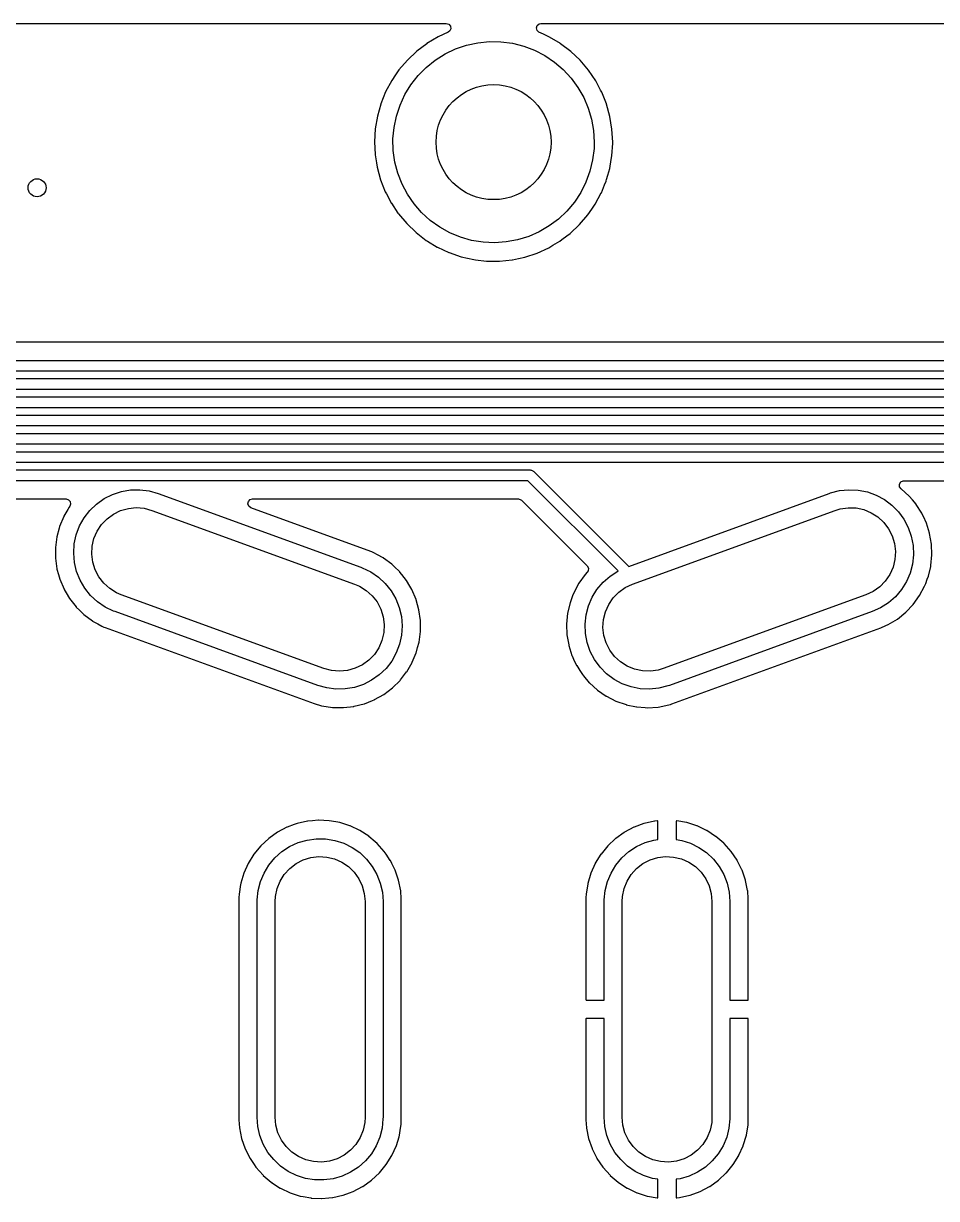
# Model space of a CAD drawing. Extents: x 14 to 417, y -165 to -100.
# Drawn here: x 228.22 to 253.62, y -132.26 to -99.57 of the extents above; entities that cross this region are included whole.
import ezdxf

# ---------------------------------------------------------------- set-up
doc = ezdxf.new("R2010")
doc.units = 0
doc.layers.add('BLACK', color=7, linetype='CONTINUOUS')

msp = doc.modelspace()

# ---------------------------------------------------------------- linework, layer by layer
at = {"layer": 'BLACK', "linetype": 'CONTINUOUS'}
for p, q in [((191.816, -99.5685), (239.985, -99.5685)), ((239.985, -99.5685), (240.053, -99.5885)), ((240.053, -99.5885), (240.1, -99.6422)), ((240.11, -99.7124), (240.08, -99.777)), ((240.1, -99.6422), (240.11, -99.7124)), ((242.49, -99.6937), (242.511, -99.6257)), ((242.51, -99.762), (242.49, -99.6937)), ((242.511, -99.6257), (242.565, -99.5796)), ((242.565, -99.5796), (242.616, -99.5685)), ((242.616, -99.5685), (290.785, -99.5685)), ((239.755, -99.9391), (239.447, -100.123)), ((240.038, -99.809), (239.755, -99.9391)), ((240.08, -99.777), (240.038, -99.809)), ((242.563, -99.8088), (242.51, -99.762)), ((242.686, -99.866), (242.563, -99.8088)), ((242.856, -99.9445), (242.686, -99.866)), ((242.858, -99.9462), (242.856, -99.9445)), ((243.159, -100.128), (242.858, -99.9462)), ((242.858, -99.9462), (242.858, -99.9462)), ((239.161, -100.339), (238.901, -100.585)), ((239.439, -100.13), (239.161, -100.339)), ((239.444, -100.125), (239.439, -100.13)), ((239.447, -100.123), (239.444, -100.125)), ((239.444, -100.125), (239.444, -100.125)), ((239.951, -100.416), (240.242, -100.278)), ((240.242, -100.278), (240.547, -100.173)), ((240.547, -100.173), (240.862, -100.104)), ((240.862, -100.104), (241.183, -100.072)), ((241.183, -100.072), (241.505, -100.078)), ((241.505, -100.078), (241.825, -100.12)), ((241.825, -100.12), (242.137, -100.198)), ((242.137, -100.198), (242.439, -100.312)), ((242.439, -100.312), (242.725, -100.46)), ((243.162, -100.13), (243.159, -100.128)), ((243.159, -100.128), (243.159, -100.128)), ((243.447, -100.347), (243.162, -100.13)), ((243.707, -100.593), (243.447, -100.347)), ((238.901, -100.585), (238.668, -100.858)), ((239.426, -100.789), (239.678, -100.588)), ((239.678, -100.588), (239.951, -100.416)), ((242.725, -100.46), (242.993, -100.64)), ((242.993, -100.64), (243.238, -100.849)), ((243.939, -100.867), (243.707, -100.593)), ((238.573, -100.997), (238.466, -101.154)), ((238.666, -100.86), (238.573, -100.997)), ((238.668, -100.858), (238.666, -100.86)), ((238.666, -100.86), (238.666, -100.86)), ((239.001, -101.272), (239.2, -101.018)), ((239.2, -101.018), (239.426, -100.789)), ((243.238, -100.849), (243.457, -101.085)), ((244.14, -101.163), (243.939, -100.867)), ((238.466, -101.154), (238.297, -101.47)), ((238.832, -101.547), (239.001, -101.272)), ((243.457, -101.085), (243.648, -101.345)), ((243.648, -101.345), (243.808, -101.625)), ((244.142, -101.167), (244.14, -101.163)), ((244.278, -101.423), (244.142, -101.167)), ((244.142, -101.167), (244.142, -101.167)), ((238.297, -101.47), (238.163, -101.802)), ((238.697, -101.839), (238.832, -101.547)), ((243.808, -101.625), (243.934, -101.922)), ((244.308, -101.48), (244.278, -101.423)), ((244.309, -101.483), (244.308, -101.48)), ((244.437, -101.805), (244.309, -101.483)), ((238.16, -101.813), (238.066, -102.147)), ((238.162, -101.805), (238.16, -101.813)), ((238.163, -101.802), (238.162, -101.805)), ((238.162, -101.805), (238.162, -101.805)), ((238.595, -102.145), (238.697, -101.839)), ((243.934, -101.922), (244.026, -102.231)), ((244.44, -101.813), (244.437, -101.805)), ((244.536, -102.159), (244.44, -101.813)), ((238.066, -102.147), (238.007, -102.501)), ((238.53, -102.461), (238.595, -102.145)), ((244.026, -102.231), (244.081, -102.548)), ((244.594, -102.512), (244.536, -102.159)), ((238.007, -102.501), (237.987, -102.858)), ((238.501, -102.782), (238.53, -102.461)), ((244.081, -102.548), (244.1, -102.87)), ((244.613, -102.87), (244.594, -102.512)), ((237.987, -102.858), (238.005, -103.216)), ((238.51, -103.104), (238.501, -102.782)), ((244.1, -102.87), (244.094, -103.046)), ((244.592, -103.247), (244.613, -102.895)), ((244.613, -102.893), (244.613, -102.87)), ((244.613, -102.895), (244.613, -102.893)), ((238.005, -103.216), (238.005, -103.22)), ((238.005, -103.22), (238.005, -103.22)), ((238.005, -103.22), (238.042, -103.45)), ((238.555, -103.423), (238.51, -103.104)), ((244.094, -103.046), (244.056, -103.366)), ((244.573, -103.357), (244.591, -103.254)), ((244.591, -103.251), (244.592, -103.247)), ((244.591, -103.254), (244.591, -103.251)), ((244.591, -103.254), (244.591, -103.254)), ((238.042, -103.45), (238.061, -103.57)), ((238.061, -103.57), (238.156, -103.916)), ((238.637, -103.735), (238.555, -103.423)), ((244.056, -103.366), (243.98, -103.679)), ((244.479, -103.787), (244.531, -103.604)), ((244.531, -103.604), (244.573, -103.357)), ((238.156, -103.916), (238.287, -104.249)), ((238.754, -104.036), (238.637, -103.735)), ((243.98, -103.679), (243.87, -103.982)), ((244.387, -104.062), (244.432, -103.952)), ((244.432, -103.952), (244.433, -103.949)), ((244.432, -103.952), (244.432, -103.952)), ((244.433, -103.949), (244.443, -103.913)), ((244.443, -103.913), (244.479, -103.787)), ((238.287, -104.249), (238.318, -104.308)), ((238.905, -104.32), (238.754, -104.036)), ((243.725, -104.27), (243.548, -104.539)), ((243.87, -103.982), (243.725, -104.27)), ((244.13, -104.593), (244.296, -104.284)), ((244.296, -104.284), (244.298, -104.281)), ((244.298, -104.281), (244.387, -104.062)), ((238.318, -104.308), (238.44, -104.539)), ((238.44, -104.539), (238.454, -104.567)), ((238.454, -104.567), (238.456, -104.569)), ((238.456, -104.569), (238.456, -104.569)), ((238.456, -104.569), (238.64, -104.843)), ((239.088, -104.586), (238.905, -104.32)), ((239.299, -104.829), (239.088, -104.586)), ((243.548, -104.539), (243.341, -104.787)), ((244.032, -104.737), (244.126, -104.599)), ((244.126, -104.599), (244.128, -104.596)), ((244.126, -104.599), (244.126, -104.599)), ((244.128, -104.596), (244.13, -104.593)), ((244.13, -104.593), (244.13, -104.593)), ((238.64, -104.843), (238.654, -104.864)), ((238.654, -104.864), (238.885, -105.138)), ((239.538, -105.046), (239.299, -104.829)), ((243.341, -104.787), (243.107, -105.009)), ((243.691, -105.163), (243.925, -104.892)), ((243.925, -104.892), (244.032, -104.737)), ((238.885, -105.138), (239.144, -105.386)), ((239.8, -105.234), (239.538, -105.046)), ((240.081, -105.391), (239.8, -105.234)), ((242.849, -105.202), (242.571, -105.365)), ((243.107, -105.009), (242.849, -105.202)), ((243.43, -105.408), (243.691, -105.163)), ((239.144, -105.386), (239.428, -105.604)), ((240.379, -105.514), (240.081, -105.391)), ((240.689, -105.603), (240.379, -105.514)), ((241.007, -105.655), (240.689, -105.603)), ((241.968, -105.589), (241.651, -105.648)), ((242.276, -105.494), (241.968, -105.589)), ((242.571, -105.365), (242.276, -105.494)), ((243.143, -105.623), (243.199, -105.581)), ((243.199, -105.581), (243.342, -105.474)), ((243.342, -105.474), (243.43, -105.408)), ((239.428, -105.604), (239.46, -105.623)), ((239.46, -105.623), (239.731, -105.788)), ((239.731, -105.788), (239.731, -105.788)), ((239.731, -105.788), (239.734, -105.79)), ((239.734, -105.79), (239.737, -105.792)), ((239.737, -105.792), (239.737, -105.792)), ((239.737, -105.792), (240.056, -105.941)), ((241.329, -105.67), (241.007, -105.655)), ((241.651, -105.648), (241.329, -105.67)), ((242.509, -105.955), (242.835, -105.806)), ((242.835, -105.806), (242.949, -105.739)), ((242.949, -105.739), (243.14, -105.625)), ((243.14, -105.625), (243.143, -105.623)), ((243.14, -105.625), (243.14, -105.625)), ((240.056, -105.941), (240.056, -105.941)), ((240.056, -105.941), (240.059, -105.942)), ((240.059, -105.942), (240.062, -105.943)), ((240.062, -105.943), (240.062, -105.943)), ((240.062, -105.943), (240.395, -106.057)), ((240.395, -106.057), (240.395, -106.057)), ((240.395, -106.057), (240.398, -106.058)), ((240.398, -106.058), (240.747, -106.137)), ((240.747, -106.137), (240.8, -106.143)), ((240.8, -106.143), (241.1, -106.177)), ((241.1, -106.177), (241.1, -106.177)), ((241.1, -106.177), (241.103, -106.178)), ((241.103, -106.178), (241.107, -106.178)), ((241.107, -106.178), (241.107, -106.178)), ((241.107, -106.178), (241.301, -106.179)), ((241.301, -106.179), (241.462, -106.179)), ((241.462, -106.179), (241.465, -106.179)), ((241.465, -106.179), (241.815, -106.143)), ((241.465, -106.179), (241.465, -106.179)), ((241.815, -106.143), (241.815, -106.143)), ((241.815, -106.143), (241.818, -106.143)), ((241.818, -106.143), (241.822, -106.142)), ((241.822, -106.142), (241.994, -106.105)), ((241.822, -106.142), (241.822, -106.142)), ((241.994, -106.105), (242.169, -106.067)), ((242.169, -106.067), (242.509, -105.955)), ((380.455, -108.434), (219.182, -108.434)), ((219.1, -108.943), (380.492, -108.943)), ((380.43, -109.243), (219.163, -109.243)), ((219.299, -109.451), (374.289, -109.451)), ((374.227, -109.751), (219.361, -109.751)), ((219.497, -109.959), (341.884, -109.959)), ((341.822, -110.259), (219.559, -110.259)), ((219.696, -110.467), (316.992, -110.467)), ((316.93, -110.767), (219.758, -110.767)), ((219.894, -110.975), (292.1, -110.975)), ((292.038, -111.275), (219.956, -111.275)), ((220.092, -111.483), (267.208, -111.483)), ((267.146, -111.783), (220.155, -111.783)), ((220.291, -111.991), (242.316, -111.991)), ((242.316, -111.991), (242.335, -111.996)), ((242.335, -111.996), (242.355, -111.996)), ((242.355, -111.996), (242.372, -112.006)), ((242.372, -112.006), (242.391, -112.011)), ((242.391, -112.011), (242.405, -112.025)), ((242.405, -112.025), (242.422, -112.035)), ((242.422, -112.035), (245.061, -114.673)), ((242.254, -112.291), (220.353, -112.291)), ((244.764, -114.801), (242.254, -112.291)), ((252.593, -112.387), (252.629, -112.326)), ((252.596, -112.458), (252.593, -112.387)), ((252.636, -112.516), (252.596, -112.458)), ((252.629, -112.326), (252.692, -112.294)), ((252.692, -112.294), (252.715, -112.291)), ((252.715, -112.291), (255.291, -112.291)), ((230.256, -112.94), (230.468, -112.79)), ((230.468, -112.79), (230.699, -112.673)), ((230.699, -112.673), (230.946, -112.592)), ((230.946, -112.592), (231.201, -112.548)), ((231.201, -112.548), (231.461, -112.542)), ((231.461, -112.542), (231.718, -112.575)), ((231.718, -112.575), (231.967, -112.645)), ((231.967, -112.645), (237.606, -114.698)), ((245.061, -114.673), (250.633, -112.645)), ((250.633, -112.645), (250.676, -112.63)), ((250.676, -112.63), (250.927, -112.567)), ((250.927, -112.567), (251.185, -112.541)), ((251.185, -112.541), (251.444, -112.553)), ((251.444, -112.553), (251.699, -112.604)), ((251.699, -112.604), (251.943, -112.691)), ((251.943, -112.691), (252.171, -112.814)), ((252.637, -112.516), (252.636, -112.516)), ((252.859, -112.718), (252.637, -112.516)), ((252.862, -112.721), (252.859, -112.718)), ((252.952, -112.827), (252.862, -112.721)), ((252.862, -112.721), (252.862, -112.721)), ((227.789, -112.799), (229.409, -112.799)), ((229.455, -113.088), (229.347, -113.274)), ((229.409, -112.799), (229.478, -112.82)), ((229.492, -113.024), (229.455, -113.088)), ((229.478, -112.82), (229.524, -112.873)), ((229.509, -113.003), (229.492, -113.024)), ((229.534, -112.943), (229.509, -113.003)), ((229.524, -112.873), (229.534, -112.943)), ((229.91, -113.324), (230.068, -113.119)), ((230.068, -113.119), (230.256, -112.94)), ((230.725, -113.218), (230.925, -113.121)), ((230.925, -113.121), (231.139, -113.061)), ((231.139, -113.061), (231.36, -113.04)), ((231.36, -113.04), (231.582, -113.058)), ((231.582, -113.058), (231.796, -113.115)), ((231.796, -113.115), (237.435, -115.167)), ((234.466, -112.935), (234.481, -112.866)), ((234.492, -113.002), (234.466, -112.935)), ((234.481, -112.866), (234.531, -112.815)), ((234.549, -113.044), (234.492, -113.002)), ((234.531, -112.815), (234.592, -112.799)), ((237.883, -114.257), (234.549, -113.044)), ((234.592, -112.799), (241.991, -112.799)), ((241.991, -112.799), (242.059, -112.82)), ((242.059, -112.82), (242.08, -112.836)), ((242.08, -112.836), (243.905, -114.661)), ((245.165, -115.167), (250.804, -113.115)), ((250.804, -113.115), (250.941, -113.074)), ((250.941, -113.074), (251.161, -113.042)), ((251.161, -113.042), (251.383, -113.049)), ((251.383, -113.049), (251.601, -113.096)), ((251.601, -113.096), (251.806, -113.18)), ((252.171, -112.814), (252.379, -112.969)), ((252.379, -112.969), (252.562, -113.153)), ((253.053, -112.947), (252.952, -112.827)), ((253.055, -112.95), (253.053, -112.947)), ((253.212, -113.196), (253.055, -112.95)), ((229.341, -113.283), (229.226, -113.56)), ((229.347, -113.274), (229.341, -113.283)), ((229.783, -113.55), (229.91, -113.324)), ((230.392, -113.51), (230.546, -113.349)), ((230.546, -113.349), (230.725, -113.218)), ((251.806, -113.18), (251.994, -113.3)), ((251.994, -113.3), (252.157, -113.45)), ((252.562, -113.153), (252.715, -113.363)), ((252.715, -113.363), (252.836, -113.592)), ((253.215, -113.199), (253.212, -113.196)), ((253.212, -113.196), (253.212, -113.196)), ((253.256, -113.287), (253.215, -113.199)), ((253.34, -113.468), (253.256, -113.287)), ((229.213, -113.609), (229.148, -113.85)), ((229.225, -113.565), (229.213, -113.609)), ((229.226, -113.56), (229.225, -113.565)), ((229.225, -113.565), (229.225, -113.565)), ((229.691, -113.793), (229.783, -113.55)), ((230.181, -113.9), (230.269, -113.695)), ((230.269, -113.695), (230.392, -113.51)), ((252.157, -113.45), (252.291, -113.628)), ((252.291, -113.628), (252.392, -113.826)), ((252.836, -113.592), (252.921, -113.837)), ((253.341, -113.471), (253.34, -113.468)), ((253.34, -113.468), (253.34, -113.468)), ((253.343, -113.475), (253.341, -113.471)), ((253.428, -113.747), (253.343, -113.475)), ((253.343, -113.475), (253.343, -113.475)), ((253.431, -113.758), (253.428, -113.747)), ((253.482, -114.053), (253.431, -113.758)), ((229.148, -113.85), (229.11, -114.148)), ((229.619, -114.305), (229.636, -114.046)), ((229.636, -114.046), (229.691, -113.793)), ((230.131, -114.116), (230.181, -113.9)), ((252.392, -113.826), (252.456, -114.039)), ((252.456, -114.039), (252.481, -114.259)), ((252.921, -113.837), (252.97, -114.092)), ((252.97, -114.092), (252.98, -114.351)), ((253.494, -114.353), (253.482, -114.053)), ((229.11, -114.148), (229.11, -114.246)), ((229.11, -114.246), (229.111, -114.439)), ((229.64, -114.564), (229.619, -114.305)), ((230.12, -114.338), (230.131, -114.116)), ((230.148, -114.558), (230.12, -114.338)), ((237.884, -114.258), (237.883, -114.257)), ((237.883, -114.257), (237.883, -114.257)), ((237.885, -114.258), (237.884, -114.258)), ((237.915, -114.271), (237.885, -114.258)), ((237.885, -114.258), (237.885, -114.258)), ((237.971, -114.294), (237.915, -114.271)), ((238.07, -114.349), (237.971, -114.294)), ((238.23, -114.437), (238.07, -114.349)), ((252.481, -114.259), (252.466, -114.481)), ((252.98, -114.351), (252.952, -114.609)), ((253.466, -114.652), (253.494, -114.353)), ((229.111, -114.439), (229.111, -114.448)), ((229.111, -114.448), (229.152, -114.745)), ((229.152, -114.745), (229.153, -114.749)), ((229.153, -114.749), (229.153, -114.749)), ((229.153, -114.749), (229.193, -114.896)), ((229.7, -114.816), (229.64, -114.564)), ((230.215, -114.77), (230.148, -114.558)), ((237.606, -114.698), (237.648, -114.714)), ((237.648, -114.714), (237.882, -114.827)), ((238.233, -114.439), (238.23, -114.437)), ((238.23, -114.437), (238.23, -114.437)), ((238.237, -114.442), (238.233, -114.439)), ((238.471, -114.616), (238.237, -114.442)), ((238.237, -114.442), (238.237, -114.442)), ((238.474, -114.618), (238.471, -114.616)), ((238.471, -114.616), (238.471, -114.616)), ((238.477, -114.621), (238.474, -114.618)), ((238.536, -114.679), (238.477, -114.621)), ((238.477, -114.621), (238.477, -114.621)), ((238.689, -114.827), (238.536, -114.679)), ((243.905, -114.661), (243.939, -114.724)), ((243.939, -114.724), (243.934, -114.795)), ((252.413, -114.697), (252.322, -114.9)), ((252.466, -114.481), (252.413, -114.697)), ((252.952, -114.609), (252.886, -114.86)), ((253.398, -114.944), (253.46, -114.674)), ((253.46, -114.674), (253.465, -114.656)), ((253.465, -114.656), (253.466, -114.652)), ((229.193, -114.896), (229.231, -115.034)), ((229.231, -115.034), (229.349, -115.311)), ((229.796, -115.057), (229.7, -114.816)), ((229.927, -115.281), (229.796, -115.057)), ((230.318, -114.967), (230.215, -114.77)), ((230.455, -115.142), (230.318, -114.967)), ((237.882, -114.827), (238.096, -114.972)), ((238.096, -114.972), (238.287, -115.149)), ((238.692, -114.831), (238.689, -114.827)), ((238.748, -114.903), (238.692, -114.831)), ((238.692, -114.831), (238.692, -114.831)), ((238.875, -115.063), (238.748, -114.903)), ((238.877, -115.067), (238.875, -115.063)), ((238.973, -115.229), (238.877, -115.067)), ((238.877, -115.067), (238.877, -115.067)), ((243.849, -114.899), (243.673, -115.143)), ((243.852, -114.896), (243.849, -114.899)), ((243.908, -114.837), (243.852, -114.896)), ((243.852, -114.896), (243.852, -114.896)), ((243.934, -114.795), (243.908, -114.837)), ((244.345, -115.115), (244.54, -114.944)), ((244.54, -114.944), (244.758, -114.804)), ((244.758, -114.804), (244.764, -114.801)), ((252.197, -115.083), (252.041, -115.242)), ((252.322, -114.9), (252.197, -115.083)), ((252.886, -114.86), (252.783, -115.098)), ((253.322, -115.146), (253.366, -115.03)), ((253.366, -115.03), (253.398, -114.944)), ((229.349, -115.311), (229.351, -115.314)), ((229.351, -115.314), (229.351, -115.314)), ((229.351, -115.314), (229.408, -115.411)), ((229.408, -115.411), (229.501, -115.569)), ((230.089, -115.483), (229.927, -115.281)), ((230.62, -115.291), (230.455, -115.142)), ((230.809, -115.408), (230.62, -115.291)), ((230.941, -115.465), (230.809, -115.408)), ((237.435, -115.167), (237.567, -115.224)), ((237.567, -115.224), (237.756, -115.341)), ((237.756, -115.341), (237.921, -115.49)), ((238.287, -115.149), (238.449, -115.351)), ((238.449, -115.351), (238.58, -115.575)), ((239.027, -115.321), (238.973, -115.229)), ((239.145, -115.598), (239.027, -115.321)), ((243.53, -115.411), (243.499, -115.493)), ((243.532, -115.407), (243.53, -115.411)), ((243.53, -115.411), (243.53, -115.411)), ((243.673, -115.143), (243.532, -115.407)), ((244.041, -115.534), (244.177, -115.313)), ((244.177, -115.313), (244.345, -115.115)), ((244.627, -115.549), (244.783, -115.39)), ((244.783, -115.39), (244.964, -115.262)), ((244.964, -115.262), (245.165, -115.167)), ((251.86, -115.37), (251.659, -115.465)), ((252.041, -115.242), (251.86, -115.37)), ((252.647, -115.319), (252.479, -115.517)), ((252.783, -115.098), (252.647, -115.319)), ((253.151, -115.489), (253.292, -115.225)), ((253.292, -115.225), (253.322, -115.146)), ((229.501, -115.569), (229.572, -115.659)), ((229.572, -115.659), (229.684, -115.801)), ((230.28, -115.66), (230.089, -115.483)), ((230.494, -115.805), (230.28, -115.66)), ((236.58, -117.517), (230.941, -115.465)), ((237.921, -115.49), (238.058, -115.665)), ((238.058, -115.665), (238.161, -115.862)), ((238.58, -115.575), (238.676, -115.816)), ((239.146, -115.602), (239.145, -115.598)), ((239.223, -115.883), (239.146, -115.602)), ((239.146, -115.602), (239.146, -115.602)), ((243.426, -115.688), (243.358, -115.98)), ((243.499, -115.493), (243.426, -115.688)), ((243.938, -115.772), (244.041, -115.534)), ((244.411, -115.935), (244.502, -115.732)), ((244.502, -115.732), (244.627, -115.549)), ((251.659, -115.465), (246.02, -117.517)), ((252.284, -115.688), (252.066, -115.828)), ((252.479, -115.517), (252.284, -115.688)), ((252.772, -115.948), (252.972, -115.736)), ((252.972, -115.736), (252.975, -115.733)), ((252.972, -115.736), (252.972, -115.736)), ((252.975, -115.733), (253.151, -115.489)), ((229.684, -115.801), (229.684, -115.801)), ((229.684, -115.801), (229.687, -115.805)), ((229.687, -115.805), (229.776, -115.891)), ((229.776, -115.891), (229.899, -116.011)), ((229.899, -116.011), (229.899, -116.011)), ((229.899, -116.011), (229.902, -116.014)), ((229.902, -116.014), (229.905, -116.016)), ((229.905, -116.016), (229.905, -116.016)), ((229.905, -116.016), (230.139, -116.19)), ((230.728, -115.918), (230.494, -115.805)), ((230.77, -115.934), (230.728, -115.918)), ((236.409, -117.987), (230.77, -115.934)), ((238.161, -115.862), (238.228, -116.074)), ((238.676, -115.816), (238.736, -116.068)), ((239.224, -115.887), (239.223, -115.883)), ((239.223, -115.883), (239.223, -115.883)), ((239.265, -116.184), (239.224, -115.887)), ((243.358, -115.98), (243.33, -116.279)), ((243.844, -116.281), (243.872, -116.023)), ((243.872, -116.023), (243.938, -115.772)), ((244.358, -116.151), (244.411, -115.935)), ((251.83, -115.934), (246.191, -117.987)), ((252.066, -115.828), (251.83, -115.934)), ((252.536, -116.14), (252.769, -115.951)), ((252.769, -115.951), (252.772, -115.948)), ((230.139, -116.19), (230.139, -116.19)), ((230.139, -116.19), (230.143, -116.193)), ((230.143, -116.193), (230.146, -116.195)), ((230.146, -116.195), (230.146, -116.195)), ((230.146, -116.195), (230.286, -116.272)), ((230.286, -116.272), (230.405, -116.338)), ((230.405, -116.338), (230.461, -116.361)), ((230.461, -116.361), (230.491, -116.374)), ((230.491, -116.374), (230.491, -116.374)), ((230.491, -116.374), (230.492, -116.374)), ((230.492, -116.374), (230.493, -116.375)), ((230.493, -116.375), (230.493, -116.375)), ((230.493, -116.375), (236.304, -118.49)), ((238.228, -116.074), (238.256, -116.294)), ((238.256, -116.294), (238.245, -116.516)), ((238.736, -116.068), (238.757, -116.327)), ((238.757, -116.327), (238.74, -116.586)), ((239.265, -116.188), (239.265, -116.184)), ((239.265, -116.282), (239.265, -116.188)), ((239.265, -116.188), (239.265, -116.188)), ((239.266, -116.484), (239.265, -116.282)), ((243.33, -116.279), (243.342, -116.579)), ((243.854, -116.54), (243.844, -116.281)), ((244.343, -116.373), (244.358, -116.151)), ((244.368, -116.593), (244.343, -116.373)), ((246.262, -118.502), (252.073, -116.387)), ((252.073, -116.387), (252.075, -116.386)), ((252.073, -116.387), (252.073, -116.387)), ((252.075, -116.386), (252.077, -116.385)), ((252.077, -116.385), (252.217, -116.323)), ((252.077, -116.385), (252.077, -116.385)), ((252.217, -116.323), (252.28, -116.296)), ((252.28, -116.296), (252.536, -116.14)), ((238.245, -116.516), (238.195, -116.732)), ((238.74, -116.586), (238.685, -116.839)), ((239.228, -116.782), (239.266, -116.484)), ((243.342, -116.579), (243.342, -116.583)), ((243.342, -116.583), (243.39, -116.855)), ((243.903, -116.795), (243.854, -116.54)), ((244.432, -116.806), (244.368, -116.593)), ((238.107, -116.937), (237.984, -117.122)), ((238.195, -116.732), (238.107, -116.937)), ((238.685, -116.839), (238.593, -117.082)), ((239.155, -117.051), (239.187, -116.933)), ((239.187, -116.933), (239.228, -116.782)), ((243.39, -116.855), (243.393, -116.874)), ((243.393, -116.874), (243.394, -116.878)), ((243.394, -116.878), (243.394, -116.878)), ((243.394, -116.878), (243.481, -117.157)), ((243.988, -117.04), (243.903, -116.795)), ((244.109, -117.269), (243.988, -117.04)), ((244.533, -117.004), (244.432, -116.806)), ((244.667, -117.182), (244.533, -117.004)), ((237.83, -117.283), (237.651, -117.414)), ((237.984, -117.122), (237.83, -117.283)), ((238.466, -117.308), (238.308, -117.513)), ((238.593, -117.082), (238.466, -117.308)), ((238.995, -117.416), (239.032, -117.352)), ((239.032, -117.352), (239.035, -117.349)), ((239.032, -117.352), (239.032, -117.352)), ((239.035, -117.349), (239.036, -117.344)), ((239.036, -117.344), (239.146, -117.082)), ((239.146, -117.082), (239.15, -117.072)), ((239.15, -117.072), (239.155, -117.051)), ((243.481, -117.157), (243.483, -117.161)), ((243.483, -117.161), (243.484, -117.164)), ((243.484, -117.164), (243.484, -117.164)), ((243.484, -117.164), (243.525, -117.252)), ((243.525, -117.252), (243.609, -117.433)), ((244.262, -117.479), (244.109, -117.269)), ((244.83, -117.332), (244.667, -117.182)), ((245.018, -117.452), (244.83, -117.332)), ((236.794, -117.574), (236.58, -117.517)), ((237.016, -117.592), (236.794, -117.574)), ((237.237, -117.571), (237.016, -117.592)), ((237.451, -117.511), (237.237, -117.571)), ((237.651, -117.414), (237.451, -117.511)), ((238.12, -117.692), (237.908, -117.842)), ((238.308, -117.513), (238.12, -117.692)), ((238.709, -117.833), (238.881, -117.611)), ((238.881, -117.611), (238.884, -117.608)), ((238.881, -117.611), (238.881, -117.611)), ((238.884, -117.608), (238.995, -117.416)), ((243.609, -117.433), (243.612, -117.436)), ((243.612, -117.436), (243.612, -117.436)), ((243.612, -117.436), (243.699, -117.573)), ((243.699, -117.573), (243.771, -117.685)), ((243.771, -117.685), (243.797, -117.716)), ((244.445, -117.663), (244.262, -117.479)), ((244.653, -117.818), (244.445, -117.663)), ((245.223, -117.536), (245.018, -117.452)), ((245.441, -117.583), (245.223, -117.536)), ((245.663, -117.59), (245.441, -117.583)), ((245.883, -117.558), (245.663, -117.59)), ((246.02, -117.517), (245.883, -117.558)), ((236.658, -118.057), (236.409, -117.987)), ((237.677, -117.959), (237.43, -118.04)), ((237.908, -117.842), (237.677, -117.959)), ((238.486, -118.056), (238.7, -117.845)), ((238.7, -117.845), (238.709, -117.833)), ((243.797, -117.716), (243.962, -117.911)), ((243.962, -117.911), (243.962, -117.911)), ((243.962, -117.911), (243.965, -117.914)), ((243.965, -117.914), (244.187, -118.116)), ((244.881, -117.941), (244.653, -117.818)), ((245.125, -118.028), (244.881, -117.941)), ((246.148, -118.002), (245.897, -118.065)), ((246.191, -117.987), (246.148, -118.002)), ((236.915, -118.09), (236.658, -118.057)), ((237.175, -118.084), (236.915, -118.09)), ((237.43, -118.04), (237.175, -118.084)), ((237.989, -118.381), (238.243, -118.238)), ((238.243, -118.238), (238.247, -118.236)), ((238.243, -118.238), (238.243, -118.238)), ((238.247, -118.236), (238.486, -118.056)), ((244.187, -118.116), (244.19, -118.118)), ((244.19, -118.118), (244.19, -118.118)), ((244.19, -118.118), (244.43, -118.284)), ((244.43, -118.284), (244.43, -118.284)), ((244.43, -118.284), (244.434, -118.286)), ((244.434, -118.286), (244.438, -118.288)), ((244.438, -118.288), (244.697, -118.421)), ((245.38, -118.079), (245.125, -118.028)), ((245.639, -118.091), (245.38, -118.079)), ((245.897, -118.065), (245.639, -118.091)), ((236.304, -118.49), (236.304, -118.49)), ((236.304, -118.49), (236.306, -118.49)), ((236.306, -118.49), (236.308, -118.491)), ((236.308, -118.491), (236.308, -118.491)), ((236.308, -118.491), (236.517, -118.552)), ((236.517, -118.552), (236.517, -118.552)), ((236.517, -118.552), (236.521, -118.553)), ((236.521, -118.553), (236.818, -118.598)), ((236.818, -118.598), (236.822, -118.598)), ((236.822, -118.598), (237.113, -118.603)), ((237.113, -118.603), (237.118, -118.603)), ((237.118, -118.603), (237.122, -118.602)), ((237.122, -118.602), (237.412, -118.569)), ((237.122, -118.602), (237.122, -118.602)), ((237.412, -118.569), (237.416, -118.568)), ((237.416, -118.568), (237.42, -118.567)), ((237.42, -118.567), (237.702, -118.496)), ((237.702, -118.496), (237.707, -118.495)), ((237.702, -118.496), (237.702, -118.496)), ((237.707, -118.495), (237.93, -118.405)), ((237.93, -118.405), (237.981, -118.385)), ((237.981, -118.385), (237.985, -118.383)), ((237.981, -118.385), (237.981, -118.385)), ((237.985, -118.383), (237.989, -118.381)), ((237.989, -118.381), (237.989, -118.381)), ((244.697, -118.421), (244.697, -118.421)), ((244.697, -118.421), (244.701, -118.423)), ((244.701, -118.423), (244.984, -118.522)), ((244.984, -118.522), (244.988, -118.523)), ((244.988, -118.523), (244.988, -118.523)), ((244.988, -118.523), (245.274, -118.583)), ((245.274, -118.583), (245.274, -118.583)), ((245.274, -118.583), (245.278, -118.584)), ((245.278, -118.584), (245.282, -118.584)), ((245.282, -118.584), (245.282, -118.584)), ((245.282, -118.584), (245.52, -118.601)), ((245.52, -118.601), (245.577, -118.606)), ((245.577, -118.606), (245.877, -118.588)), ((245.877, -118.588), (246.171, -118.531)), ((246.171, -118.531), (246.225, -118.514)), ((246.225, -118.514), (246.259, -118.503)), ((246.259, -118.503), (246.261, -118.502)), ((246.259, -118.503), (246.259, -118.503)), ((246.261, -118.502), (246.262, -118.502)), ((246.262, -118.502), (246.262, -118.502)), ((235.55, -121.934), (235.292, -122.07)), ((235.553, -121.932), (235.55, -121.934)), ((235.55, -121.934), (235.55, -121.934)), ((235.748, -121.86), (235.553, -121.932)), ((235.831, -121.83), (235.748, -121.86)), ((235.835, -121.829), (235.831, -121.83)), ((235.831, -121.83), (235.831, -121.83)), ((235.839, -121.828), (235.835, -121.829)), ((236.124, -121.764), (235.839, -121.828)), ((235.839, -121.828), (235.839, -121.828)), ((236.128, -121.763), (236.124, -121.764)), ((236.124, -121.764), (236.124, -121.764)), ((236.263, -121.751), (236.128, -121.763)), ((236.422, -121.737), (236.263, -121.751)), ((236.427, -121.737), (236.422, -121.737)), ((236.422, -121.737), (236.422, -121.737)), ((236.431, -121.737), (236.427, -121.737)), ((236.722, -121.75), (236.431, -121.737)), ((236.431, -121.737), (236.431, -121.737)), ((236.726, -121.751), (236.722, -121.75)), ((236.722, -121.75), (236.722, -121.75)), ((236.73, -121.751), (236.726, -121.751)), ((236.908, -121.783), (236.73, -121.751)), ((236.73, -121.751), (236.73, -121.751)), ((237.022, -121.804), (236.908, -121.783)), ((237.026, -121.805), (237.022, -121.804)), ((237.303, -121.894), (237.026, -121.805)), ((237.026, -121.805), (237.026, -121.805)), ((237.307, -121.895), (237.303, -121.894)), ((237.303, -121.894), (237.303, -121.894)), ((237.578, -122.024), (237.307, -121.895)), ((245.202, -121.935), (244.944, -122.071)), ((245.209, -121.931), (245.202, -121.935)), ((245.483, -121.83), (245.209, -121.931)), ((245.491, -121.828), (245.483, -121.83)), ((245.776, -121.764), (245.491, -121.828)), ((245.784, -121.763), (245.776, -121.764)), ((245.856, -121.757), (245.784, -121.763)), ((245.868, -121.759), (245.856, -121.757)), ((245.872, -121.774), (245.868, -121.759)), ((245.872, -122.273), (245.872, -121.774)), ((246.385, -121.756), (246.38, -121.771)), ((246.38, -121.771), (246.38, -122.273)), ((246.398, -121.755), (246.385, -121.756)), ((246.669, -121.803), (246.398, -121.755)), ((246.677, -121.805), (246.669, -121.803)), ((246.955, -121.895), (246.677, -121.805)), ((246.963, -121.898), (246.955, -121.895)), ((247.226, -122.023), (246.963, -121.898)), ((235.043, -122.246), (234.824, -122.45)), ((235.288, -122.072), (235.043, -122.246)), ((235.292, -122.07), (235.288, -122.072)), ((236.11, -122.288), (236.367, -122.253)), ((236.367, -122.253), (236.627, -122.257)), ((236.627, -122.257), (236.883, -122.298)), ((237.582, -122.026), (237.578, -122.024)), ((237.826, -122.185), (237.582, -122.026)), ((237.582, -122.026), (237.582, -122.026)), ((237.83, -122.188), (237.826, -122.185)), ((237.826, -122.185), (237.826, -122.185)), ((237.833, -122.19), (237.83, -122.188)), ((238.01, -122.341), (237.833, -122.19)), ((237.833, -122.19), (237.833, -122.19)), ((244.693, -122.249), (244.479, -122.448)), ((244.699, -122.244), (244.693, -122.249)), ((244.937, -122.075), (244.699, -122.244)), ((244.944, -122.071), (244.937, -122.075)), ((245.762, -122.288), (245.872, -122.273)), ((246.38, -122.273), (246.535, -122.298)), ((247.234, -122.027), (247.226, -122.023)), ((247.478, -122.186), (247.234, -122.027)), ((247.485, -122.191), (247.478, -122.186)), ((247.706, -122.38), (247.485, -122.191)), ((234.824, -122.45), (234.634, -122.682)), ((235.409, -122.612), (235.626, -122.469)), ((235.626, -122.469), (235.861, -122.361)), ((235.861, -122.361), (236.11, -122.288)), ((236.883, -122.298), (237.13, -122.377)), ((237.13, -122.377), (237.362, -122.492)), ((237.362, -122.492), (237.575, -122.64)), ((238.058, -122.383), (238.01, -122.341)), ((238.258, -122.606), (238.058, -122.383)), ((244.474, -122.454), (244.289, -122.679)), ((244.479, -122.448), (244.474, -122.454)), ((245.061, -122.612), (245.278, -122.469)), ((245.278, -122.469), (245.513, -122.361)), ((245.513, -122.361), (245.762, -122.288)), ((246.535, -122.298), (246.782, -122.377)), ((246.782, -122.377), (247.014, -122.492)), ((247.014, -122.492), (247.227, -122.64)), ((247.712, -122.386), (247.706, -122.38)), ((247.907, -122.604), (247.712, -122.386)), ((247.912, -122.61), (247.907, -122.604)), ((234.634, -122.682), (234.475, -122.937)), ((235.049, -122.984), (235.215, -122.784)), ((235.215, -122.784), (235.409, -122.612)), ((235.804, -122.945), (236.002, -122.843)), ((236.002, -122.843), (236.214, -122.777)), ((236.214, -122.777), (236.435, -122.751)), ((236.435, -122.751), (236.657, -122.763)), ((236.657, -122.763), (236.873, -122.815)), ((236.873, -122.815), (237.076, -122.905)), ((237.076, -122.905), (237.261, -123.029)), ((237.575, -122.64), (237.764, -122.818)), ((237.764, -122.818), (237.925, -123.021)), ((238.26, -122.61), (238.258, -122.606)), ((238.312, -122.686), (238.26, -122.61)), ((238.26, -122.61), (238.26, -122.61)), ((238.426, -122.855), (238.312, -122.686)), ((238.428, -122.858), (238.426, -122.855)), ((238.47, -122.941), (238.428, -122.858)), ((238.428, -122.858), (238.428, -122.858)), ((244.284, -122.686), (244.13, -122.934)), ((244.289, -122.679), (244.284, -122.686)), ((244.701, -122.984), (244.867, -122.784)), ((244.867, -122.784), (245.061, -122.612)), ((245.456, -122.945), (245.654, -122.843)), ((245.654, -122.843), (245.866, -122.777)), ((245.866, -122.777), (246.087, -122.751)), ((246.087, -122.751), (246.309, -122.763)), ((246.309, -122.763), (246.525, -122.815)), ((246.525, -122.815), (246.728, -122.905)), ((246.728, -122.905), (246.913, -123.029)), ((247.227, -122.64), (247.416, -122.818)), ((247.416, -122.818), (247.577, -123.021)), ((248.076, -122.851), (247.912, -122.61)), ((248.08, -122.859), (248.076, -122.851)), ((248.21, -123.119), (248.08, -122.859)), ((234.351, -123.215), (234.27, -123.487)), ((234.352, -123.211), (234.351, -123.215)), ((234.475, -122.937), (234.352, -123.211)), ((234.814, -123.445), (234.915, -123.206)), ((234.915, -123.206), (235.049, -122.984)), ((235.36, -123.433), (235.478, -123.244)), ((235.478, -123.244), (235.628, -123.08)), ((235.628, -123.08), (235.804, -122.945)), ((237.261, -123.029), (237.42, -123.183)), ((237.42, -123.183), (237.55, -123.364)), ((237.925, -123.021), (238.054, -123.247)), ((238.054, -123.247), (238.148, -123.488)), ((238.561, -123.123), (238.47, -122.941)), ((238.658, -123.407), (238.561, -123.123)), ((244.004, -123.215), (243.92, -123.495)), ((244.007, -123.207), (244.004, -123.215)), ((244.126, -122.941), (244.007, -123.207)), ((244.13, -122.934), (244.126, -122.941)), ((244.466, -123.445), (244.567, -123.206)), ((244.567, -123.206), (244.701, -122.984)), ((245.012, -123.433), (245.13, -123.244)), ((245.13, -123.244), (245.28, -123.08)), ((245.28, -123.08), (245.456, -122.945)), ((246.913, -123.029), (247.072, -123.183)), ((247.072, -123.183), (247.202, -123.364)), ((247.577, -123.021), (247.706, -123.247)), ((247.706, -123.247), (247.8, -123.488)), ((248.214, -123.127), (248.21, -123.119)), ((248.309, -123.403), (248.214, -123.127)), ((234.262, -123.528), (234.22, -123.795)), ((234.266, -123.503), (234.262, -123.528)), ((234.267, -123.499), (234.266, -123.503)), ((234.266, -123.503), (234.266, -123.503)), ((234.27, -123.487), (234.267, -123.499)), ((234.751, -123.696), (234.814, -123.445)), ((235.277, -123.639), (235.36, -123.433)), ((237.55, -123.364), (237.646, -123.564)), ((237.646, -123.564), (237.704, -123.779)), ((238.148, -123.488), (238.205, -123.741)), ((238.718, -123.701), (238.658, -123.407)), ((243.919, -123.503), (243.873, -123.791)), ((243.92, -123.495), (243.919, -123.503)), ((244.403, -123.696), (244.466, -123.445)), ((244.929, -123.639), (245.012, -123.433)), ((247.202, -123.364), (247.298, -123.564)), ((247.298, -123.564), (247.356, -123.779)), ((247.8, -123.488), (247.857, -123.741)), ((248.311, -123.411), (248.309, -123.403)), ((248.368, -123.697), (248.311, -123.411)), ((234.22, -123.795), (234.215, -123.889)), ((234.215, -123.889), (234.215, -130.076)), ((234.725, -123.954), (234.751, -123.696)), ((235.224, -124), (235.232, -123.856)), ((235.232, -123.856), (235.277, -123.639)), ((237.704, -123.779), (237.724, -124)), ((238.205, -123.741), (238.224, -124)), ((238.732, -123.924), (238.718, -123.701)), ((243.872, -123.798), (243.868, -123.887)), ((243.868, -123.887), (243.868, -123.89)), ((243.868, -123.89), (243.868, -126.728)), ((243.873, -123.791), (243.872, -123.798)), ((244.377, -123.954), (244.403, -123.696)), ((244.876, -124), (244.884, -123.856)), ((244.884, -123.856), (244.929, -123.639)), ((247.356, -123.779), (247.376, -124)), ((247.857, -123.741), (247.876, -124)), ((248.369, -123.705), (248.368, -123.697)), ((248.384, -123.922), (248.369, -123.705)), ((234.724, -124), (234.725, -123.954)), ((234.724, -130), (234.724, -124)), ((235.224, -130), (235.224, -124)), ((237.724, -124), (237.724, -130)), ((238.224, -124), (238.224, -130)), ((238.732, -130.111), (238.732, -123.924)), ((244.376, -124), (244.377, -123.954)), ((244.376, -126.746), (244.376, -124)), ((244.876, -130), (244.876, -124)), ((247.376, -124), (247.376, -130)), ((247.876, -124), (247.876, -126.746)), ((248.384, -123.926), (248.384, -123.922)), ((248.384, -126.732), (248.384, -123.926)), ((243.868, -126.728), (243.872, -126.743)), ((243.872, -126.743), (243.874, -126.744)), ((243.874, -126.744), (243.882, -126.746)), ((243.882, -126.746), (244.376, -126.746)), ((247.876, -126.746), (248.366, -126.746)), ((248.366, -126.746), (248.381, -126.742)), ((248.381, -126.742), (248.382, -126.74)), ((248.382, -126.74), (248.384, -126.732)), ((243.87, -127.26), (243.868, -127.268)), ((243.868, -127.268), (243.868, -130.074)), ((243.871, -127.258), (243.87, -127.26)), ((243.886, -127.254), (243.871, -127.258)), ((244.376, -127.254), (243.886, -127.254)), ((244.376, -130), (244.376, -127.254)), ((248.37, -127.254), (247.876, -127.254)), ((247.876, -127.254), (247.876, -130)), ((248.378, -127.256), (248.37, -127.254)), ((248.38, -127.257), (248.378, -127.256)), ((248.384, -127.272), (248.38, -127.257)), ((248.384, -130.11), (248.384, -127.272)), ((234.215, -130.076), (234.23, -130.299)), ((234.743, -130.259), (234.724, -130)), ((235.244, -130.221), (235.224, -130)), ((237.724, -130), (237.716, -130.144)), ((238.223, -130.046), (238.197, -130.304)), ((238.224, -130), (238.223, -130.046)), ((238.728, -130.205), (238.732, -130.111)), ((243.868, -130.074), (243.868, -130.078)), ((243.868, -130.078), (243.883, -130.295)), ((244.395, -130.259), (244.376, -130)), ((244.896, -130.221), (244.876, -130)), ((247.376, -130), (247.368, -130.144)), ((247.875, -130.046), (247.849, -130.304)), ((247.876, -130), (247.875, -130.046)), ((248.38, -130.202), (248.384, -130.113)), ((248.384, -130.113), (248.384, -130.11)), ((234.23, -130.299), (234.29, -130.593)), ((234.8, -130.512), (234.743, -130.259)), ((235.302, -130.436), (235.244, -130.221)), ((235.398, -130.636), (235.302, -130.436)), ((237.671, -130.361), (237.588, -130.567)), ((237.716, -130.144), (237.671, -130.361)), ((238.197, -130.304), (238.134, -130.555)), ((238.682, -130.497), (238.713, -130.303)), ((238.713, -130.303), (238.728, -130.205)), ((243.883, -130.295), (243.884, -130.303)), ((243.884, -130.303), (243.941, -130.589)), ((244.452, -130.512), (244.395, -130.259)), ((244.954, -130.436), (244.896, -130.221)), ((245.05, -130.636), (244.954, -130.436)), ((247.323, -130.361), (247.24, -130.567)), ((247.368, -130.144), (247.323, -130.361)), ((247.849, -130.304), (247.786, -130.555)), ((248.333, -130.497), (248.379, -130.209)), ((248.379, -130.209), (248.38, -130.202)), ((234.29, -130.593), (234.387, -130.877)), ((234.894, -130.753), (234.8, -130.512)), ((235.023, -130.979), (234.894, -130.753)), ((235.528, -130.817), (235.398, -130.636)), ((237.47, -130.756), (237.32, -130.92)), ((237.588, -130.567), (237.47, -130.756)), ((238.134, -130.555), (238.033, -130.794)), ((238.596, -130.789), (238.669, -130.544)), ((238.669, -130.544), (238.68, -130.505)), ((238.68, -130.505), (238.681, -130.501)), ((238.68, -130.505), (238.68, -130.505)), ((238.681, -130.501), (238.682, -130.497)), ((243.941, -130.589), (243.943, -130.597)), ((243.943, -130.597), (244.038, -130.873)), ((244.546, -130.753), (244.452, -130.512)), ((244.675, -130.979), (244.546, -130.753)), ((245.18, -130.817), (245.05, -130.636)), ((247.122, -130.756), (246.972, -130.92)), ((247.24, -130.567), (247.122, -130.756)), ((247.786, -130.555), (247.685, -130.794)), ((248.248, -130.785), (248.332, -130.505)), ((248.332, -130.505), (248.333, -130.497)), ((234.387, -130.877), (234.389, -130.881)), ((234.389, -130.881), (234.389, -130.881)), ((234.389, -130.881), (234.478, -131.059)), ((234.478, -131.059), (234.522, -131.145)), ((235.184, -131.182), (235.023, -130.979)), ((235.687, -130.971), (235.528, -130.817)), ((235.872, -131.095), (235.687, -130.971)), ((236.075, -131.185), (235.872, -131.095)), ((237.144, -131.055), (236.946, -131.157)), ((237.32, -130.92), (237.144, -131.055)), ((237.899, -131.016), (237.733, -131.216)), ((238.033, -130.794), (237.899, -131.016)), ((238.314, -131.318), (238.473, -131.063)), ((238.473, -131.063), (238.596, -130.789)), ((244.038, -130.873), (244.042, -130.881)), ((244.042, -130.881), (244.172, -131.141)), ((244.836, -131.182), (244.675, -130.979)), ((245.339, -130.971), (245.18, -130.817)), ((245.524, -131.095), (245.339, -130.971)), ((245.727, -131.185), (245.524, -131.095)), ((246.796, -131.055), (246.598, -131.157)), ((246.972, -130.92), (246.796, -131.055)), ((247.551, -131.016), (247.385, -131.216)), ((247.685, -130.794), (247.551, -131.016)), ((247.968, -131.314), (248.122, -131.066)), ((248.122, -131.066), (248.126, -131.059)), ((248.126, -131.059), (248.245, -130.793)), ((248.245, -130.793), (248.248, -130.785)), ((234.522, -131.145), (234.524, -131.149)), ((234.524, -131.149), (234.636, -131.314)), ((234.636, -131.314), (234.69, -131.394)), ((234.69, -131.394), (234.89, -131.617)), ((235.373, -131.36), (235.184, -131.182)), ((235.586, -131.508), (235.373, -131.36)), ((236.291, -131.237), (236.075, -131.185)), ((236.513, -131.249), (236.291, -131.237)), ((236.734, -131.223), (236.513, -131.249)), ((236.946, -131.157), (236.734, -131.223)), ((237.539, -131.388), (237.322, -131.531)), ((237.733, -131.216), (237.539, -131.388)), ((238.124, -131.55), (238.314, -131.318)), ((244.172, -131.141), (244.176, -131.149)), ((244.176, -131.149), (244.34, -131.39)), ((244.34, -131.39), (244.345, -131.396)), ((244.345, -131.396), (244.54, -131.614)), ((245.025, -131.36), (244.836, -131.182)), ((245.238, -131.508), (245.025, -131.36)), ((245.943, -131.237), (245.727, -131.185)), ((246.165, -131.249), (245.943, -131.237)), ((246.386, -131.223), (246.165, -131.249)), ((246.598, -131.157), (246.386, -131.223)), ((247.191, -131.388), (246.974, -131.531)), ((247.385, -131.216), (247.191, -131.388)), ((247.778, -131.546), (247.963, -131.321)), ((247.963, -131.321), (247.968, -131.314)), ((234.89, -131.617), (234.893, -131.62)), ((234.893, -131.62), (234.893, -131.62)), ((234.893, -131.62), (235.115, -131.81)), ((235.818, -131.623), (235.586, -131.508)), ((236.065, -131.702), (235.818, -131.623)), ((236.321, -131.743), (236.065, -131.702)), ((236.581, -131.747), (236.321, -131.743)), ((236.838, -131.712), (236.581, -131.747)), ((237.087, -131.639), (236.838, -131.712)), ((237.322, -131.531), (237.087, -131.639)), ((237.66, -131.928), (237.905, -131.754)), ((237.905, -131.754), (238.124, -131.55)), ((244.54, -131.614), (244.546, -131.62)), ((244.546, -131.62), (244.767, -131.809)), ((245.47, -131.623), (245.238, -131.508)), ((245.717, -131.702), (245.47, -131.623)), ((245.872, -131.727), (245.717, -131.702)), ((245.872, -132.229), (245.872, -131.727)), ((246.49, -131.712), (246.38, -131.727)), ((246.38, -131.727), (246.38, -132.226)), ((246.739, -131.639), (246.49, -131.712)), ((246.974, -131.531), (246.739, -131.639)), ((247.315, -131.925), (247.553, -131.756)), ((247.553, -131.756), (247.559, -131.751)), ((247.559, -131.751), (247.773, -131.552)), ((247.773, -131.552), (247.778, -131.546)), ((235.115, -131.81), (235.115, -131.81)), ((235.115, -131.81), (235.118, -131.812)), ((235.118, -131.812), (235.122, -131.815)), ((235.122, -131.815), (235.122, -131.815)), ((235.122, -131.815), (235.366, -131.974)), ((235.366, -131.974), (235.366, -131.974)), ((235.366, -131.974), (235.37, -131.976)), ((235.37, -131.976), (235.641, -132.105)), ((237.293, -132.105), (237.395, -132.068)), ((237.395, -132.068), (237.398, -132.066)), ((237.398, -132.066), (237.656, -131.93)), ((237.398, -132.066), (237.398, -132.066)), ((237.656, -131.93), (237.66, -131.928)), ((237.656, -131.93), (237.656, -131.93)), ((244.767, -131.809), (244.774, -131.814)), ((244.774, -131.814), (245.018, -131.973)), ((245.018, -131.973), (245.026, -131.977)), ((245.026, -131.977), (245.289, -132.102)), ((246.769, -132.17), (247.043, -132.069)), ((247.043, -132.069), (247.05, -132.065)), ((247.05, -132.065), (247.308, -131.929)), ((247.308, -131.929), (247.315, -131.925)), ((235.641, -132.105), (235.645, -132.106)), ((235.645, -132.106), (235.645, -132.106)), ((235.645, -132.106), (235.922, -132.195)), ((235.922, -132.195), (235.926, -132.196)), ((235.926, -132.196), (236.007, -132.211)), ((236.007, -132.211), (236.218, -132.249)), ((236.218, -132.249), (236.218, -132.249)), ((236.218, -132.249), (236.222, -132.249)), ((236.222, -132.249), (236.226, -132.25)), ((236.226, -132.25), (236.226, -132.25)), ((236.226, -132.25), (236.517, -132.263)), ((236.517, -132.263), (236.517, -132.263)), ((236.517, -132.263), (236.521, -132.263)), ((236.521, -132.263), (236.526, -132.263)), ((236.526, -132.263), (236.716, -132.246)), ((236.526, -132.263), (236.526, -132.263)), ((236.716, -132.246), (236.82, -132.237)), ((236.82, -132.237), (236.824, -132.236)), ((236.824, -132.236), (237.109, -132.172)), ((236.824, -132.236), (236.824, -132.236)), ((237.109, -132.172), (237.113, -132.171)), ((237.109, -132.172), (237.109, -132.172)), ((237.113, -132.171), (237.118, -132.17)), ((237.118, -132.17), (237.293, -132.105)), ((245.289, -132.102), (245.297, -132.105)), ((245.297, -132.105), (245.575, -132.195)), ((245.575, -132.195), (245.583, -132.197)), ((245.583, -132.197), (245.854, -132.245)), ((245.854, -132.245), (245.867, -132.244)), ((245.867, -132.244), (245.872, -132.229)), ((246.38, -132.226), (246.384, -132.241)), ((246.384, -132.241), (246.396, -132.243)), ((246.396, -132.243), (246.468, -132.237)), ((246.468, -132.237), (246.476, -132.236)), ((246.476, -132.236), (246.761, -132.172)), ((246.761, -132.172), (246.769, -132.17))]:
    msp.add_line(p, q, dxfattribs=at)
at = {"layer": 'BLACK'}
for centre, radius in [((241.3, -102.87), 1.6), ((228.6, -104.14), 0.25)]:
    msp.add_circle(centre, radius, dxfattribs=at)

doc.saveas('drawing.dxf')
